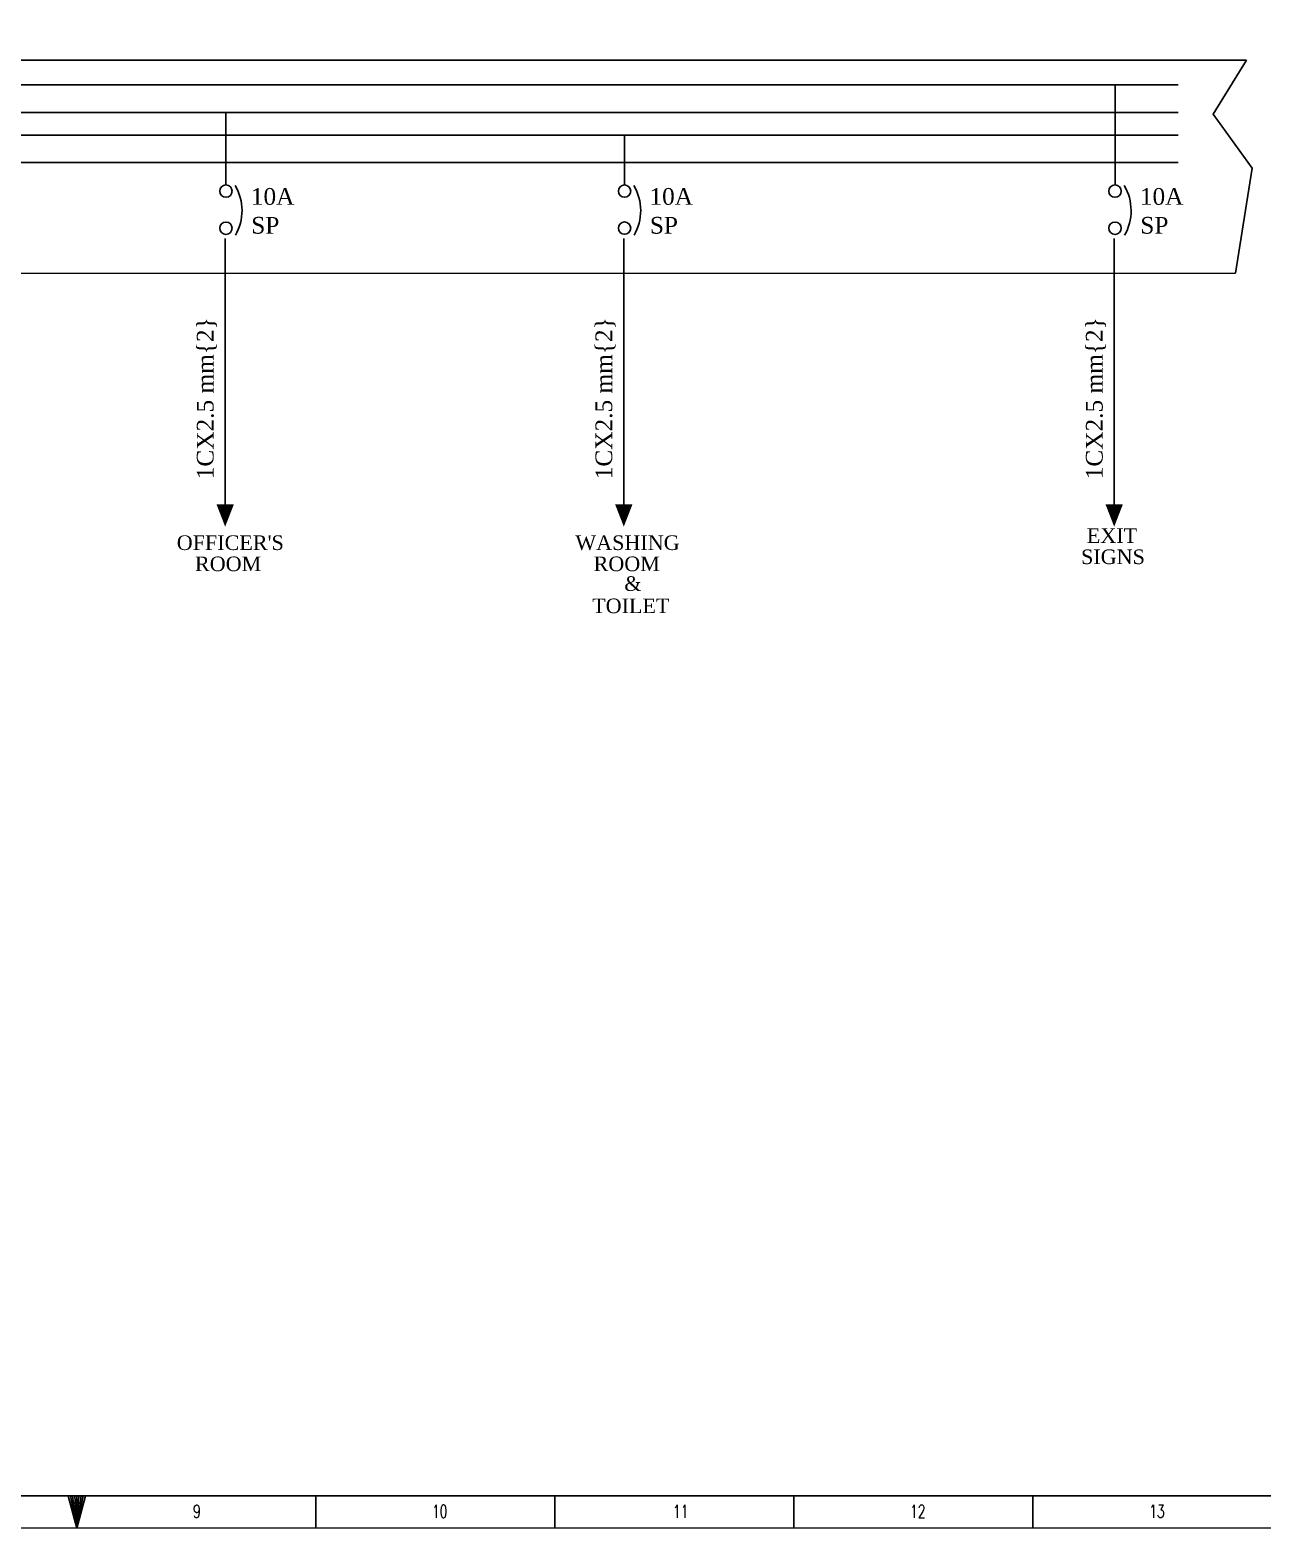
# Model space of a CAD drawing. Header units: inches. Extents: x 67 to 2089, y 4 to 641.
# Drawn here: x 1627.3 to 1917.4, y 4 to 356.7 of the extents above; entities that cross this region are included whole.
import ezdxf

# ---------------------------------------------------------------- set-up
doc = ezdxf.new("R2010")
doc.units = ezdxf.units.IN
doc.header["$MEASUREMENT"] = 0
doc.styles.add('B', font='times.ttf')
doc.styles.add('TEG BORDER', font='txt_qlt.shx', dxfattribs={"width": 0.7, "bigfont": 'hztxt.shx'})

# ---------------------------------------------------------------- blocks, each defined once
blk = doc.blocks.new('252 BORDER A2')
at = {"linetype": 'Continuous'}
blk.add_line((5, 5), (489, 5), dxfattribs=at)
for p, q in [((297, 0), (297, 5)), ((334.12, 0), (334.12, 5)), ((371.25, 0), (371.25, 5)), ((408.37, 0), (408.37, 5)), ((445.5, 0), (445.5, 5))]:
    blk.add_line(p, q)
at = {"color": 5, "lineweight": 15}
blk.add_lwpolyline([(0, 420), (594, 420), (594, 0), (0, 0)], close=True, dxfattribs=at)
blk.add_lwpolyline([(5, 415), (589, 415), (589, 5), (5, 5)], close=True)
blk.add_lwpolyline([(297, 0), (295.66, 5), (298.34, 5), (297, 0), (296, 5), (296.33, 5), (297, 0), (296.67, 5), (297.33, 5), (297, 0), (297.67, 5), (298, 5), (297, 0)])
at = {"char_height": 2, "width": 2, "attachment_point": 7, "style": 'TEG BORDER'}
for s, insert in [('9', (315.05, 1.59)), ('\\pi2.2204e-016;10', (352.17, 1.59)), ('\\pi0.3;11', (389.3, 1.59)), ('\\pi2.2204e-016;12', (426.42, 1.59)), ('\\pi2.2204e-016;13', (463.55, 1.59))]:
    blk.add_mtext(s, dxfattribs=dict(at, insert=insert))

msp = doc.modelspace()

# ---------------------------------------------------------------- linework, layer by layer
at = {"ltscale": 0.01}
for p, q in [((1913.75, 349.55), (1531.77, 349.55)), ((1236.31, 299.35), (1911.15, 299.37))]:
    msp.add_line(p, q, dxfattribs=at)
for p, q in [((1244.36, 343.74), (1714.66, 343.74)), ((1897.66, 343.74), (1713.2, 343.74)), ((1882.8, 343.74), (1882.8, 320.17)), ((1882.8, 343.74), (1882.8, 320.17)), ((1244.36, 337.25), (1714.66, 337.25)), ((1673.42, 337.25), (1673.42, 320.17)), ((1673.42, 337.25), (1673.42, 320.17)), ((1897.66, 337.25), (1713.2, 337.25)), ((1244.36, 331.92), (1714.66, 331.91)), ((1897.66, 331.91), (1713.2, 331.91)), ((1767.3, 331.92), (1767.3, 320.17)), ((1767.3, 331.92), (1767.3, 320.17)), ((1244.36, 325.43), (1714.66, 325.42)), ((1897.66, 325.42), (1713.2, 325.42)), ((1673.23, 307.57), (1673.23, 244.16)), ((1673.23, 307.57), (1673.23, 244.16)), ((1767.11, 307.57), (1767.11, 244.16)), ((1767.11, 307.57), (1767.11, 244.16)), ((1882.61, 307.57), (1882.61, 244.16)), ((1882.61, 307.57), (1882.61, 244.16))]:
    msp.add_line(p, q)
msp.add_lwpolyline([(1913.75, 349.55), (1905.89, 336.87), (1915.11, 324.1), (1911.15, 299.37)])
for points in [[(1673.23, 239.71, 0, 4.07, 0), (1673.23, 244.95, 4.07, 4.07, 0)], [(1673.23, 239.71, 0, 4.07, 0), (1673.23, 244.95, 4.07, 4.07, 0)], [(1767.11, 239.71, 0, 4.07, 0), (1767.11, 244.95, 4.07, 4.07, 0)], [(1767.11, 239.71, 0, 4.07, 0), (1767.11, 244.95, 4.07, 4.07, 0)], [(1882.61, 239.71, 0, 4.07, 0), (1882.61, 244.95, 4.07, 4.07, 0)], [(1882.61, 239.71, 0, 4.07, 0), (1882.61, 244.95, 4.07, 4.07, 0)]]:
    msp.add_lwpolyline(points, format="xyseb")
for centre in [(1673.42, 318.71), (1673.42, 318.71), (1767.3, 318.71), (1767.3, 318.71), (1882.8, 318.71), (1882.8, 318.71), (1673.42, 309.99), (1673.42, 309.99), (1767.3, 310), (1767.3, 310), (1882.8, 309.99), (1882.8, 309.99)]:
    msp.add_circle(centre, 1.45)
for centre in [(1665.61, 314.13), (1665.61, 314.13), (1759.5, 314.13), (1759.5, 314.13), (1875, 314.13), (1875, 314.13)]:
    msp.add_arc(centre, 11.59, 329.9146, 30.5749)

# ---------------------------------------------------------------- block references
at = {"xscale": 1.5163271442, "yscale": 1.5163271442, "zscale": 1.5163271442}
msp.add_blockref('252 BORDER A2', (1187.94, 3.98), dxfattribs=at)

# ---------------------------------------------------------------- texts
at = {"style": 'B'}
for s, height, p in [('10A', 3.942, (1679.28, 315.49)), ('10A', 3.942, (1679.28, 315.49)), ('10A', 3.942, (1773.16, 315.49)), ('10A', 3.942, (1773.16, 315.49)), ('10A', 3.942, (1888.66, 315.49)), ('10A', 3.942, (1888.66, 315.49)), ('SP', 3.942, (1679.37, 308.7)), ('SP', 3.942, (1679.37, 308.7)), ('SP', 3.942, (1773.25, 308.7)), ('SP', 3.942, (1773.25, 308.7)), ('SP', 3.942, (1888.76, 308.7)), ('SP', 3.942, (1888.76, 308.7)), ("OFFICER'S ", 3.444, (1661.82, 234.23)), ('WASHING', 3.444, (1755.7, 234.23)), ('EXIT', 3.444, (1876.17, 235.89)), ('SIGNS', 3.444, (1874.81, 230.91)), ('ROOM ', 3.444, (1666.12, 229.25)), ('ROOM ', 3.444, (1760, 229.25)), ('&', 3.44, (1767.23, 224.59)), ('TOILET', 3.444, (1759.66, 219.36))]:
    msp.add_text(s, height=height, dxfattribs=at).set_placement(p)
for p in [(1670.5, 250.88), (1670.5, 250.88), (1764.38, 250.88), (1764.38, 250.88), (1879.89, 250.88), (1879.89, 250.88)]:
    msp.add_text('1CX2.5 mm{2}', height=3.9424, rotation=90, dxfattribs=at).set_placement(p)

doc.saveas('drawing.dxf')
